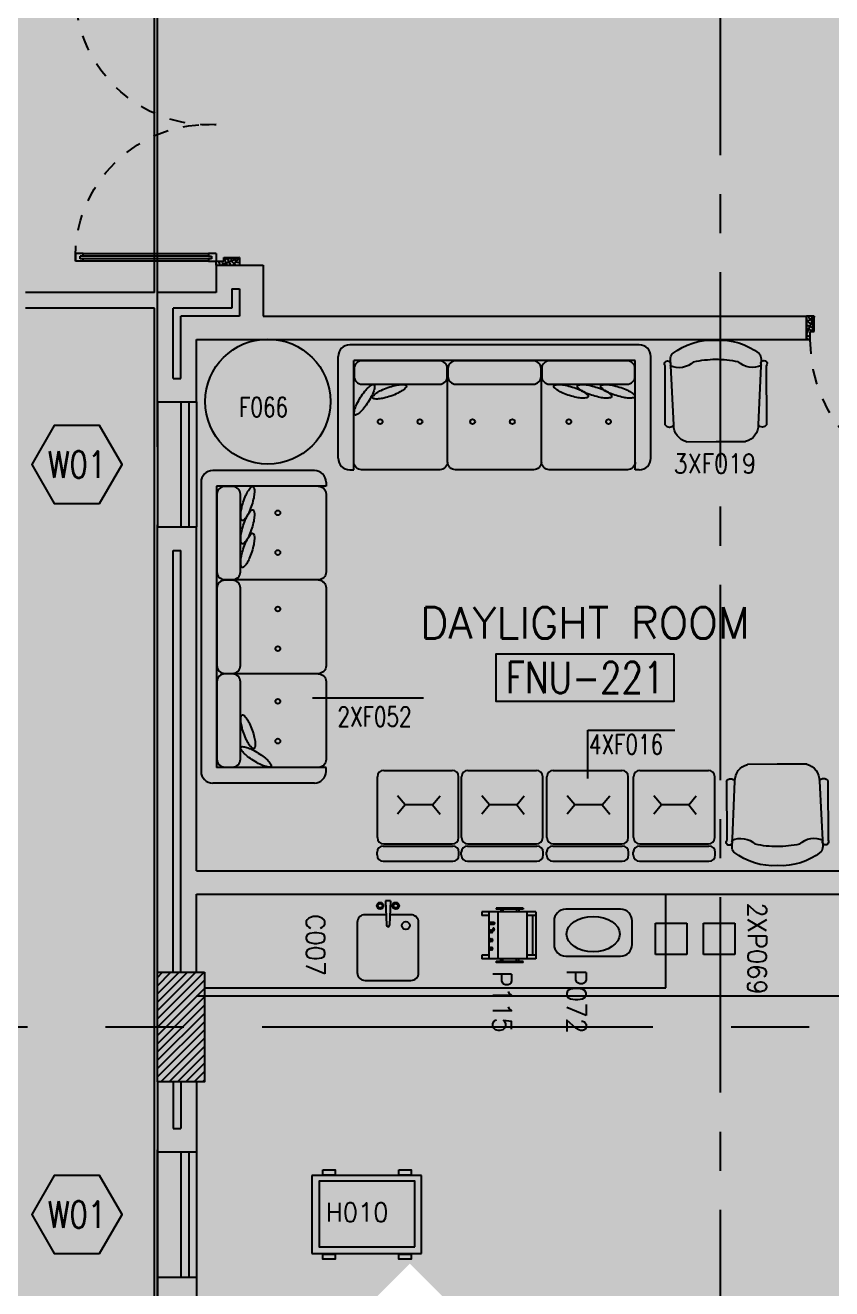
# Model space of a CAD drawing. Extents: x 88852.7 to 88945.7, y 39921.6 to 40001.1.
# Drawn here: x 88859.92 to 88865.08, y 39971.22 to 39979.31 of the extents above; entities that cross this region are included whole.
import ezdxf
from ezdxf.enums import TextEntityAlignment as Align

# ---------------------------------------------------------------- set-up
doc = ezdxf.new("R2010")
doc.units = 0
doc.header["$MEASUREMENT"] = 0
for name, pattern in [('CENTER', [2, 1.25, -0.25, 0.25, -0.25]), ('CENTERX2', [4, 2.5, -0.5, 0.5, -0.5]), ('HIDDEN', [0.375, 0.25, -0.125])]:
    doc.linetypes.add(name, pattern=pattern)
for name, color, linetype in [('A-TEXT', 7, 'CONTINUOUS'), ('AXES', 11, 'CENTERX2'), ('AXES1', 11, 'CENTER'), ('COL', 2, 'CONTINUOUS'), ('COUNTER', 3, 'CONTINUOUS'), ('DOOR', 7, 'CONTINUOUS'), ('EJ', 9, 'CONTINUOUS'), ('HAT', 8, 'CONTINUOUS'), ('INSUL', 4, 'CONTINUOUS'), ('MEDICAL', 4, 'CONTINUOUS'), ('NON-MEDICAL', 4, 'CONTINUOUS'), ('RM-BOX', 4, 'CONTINUOUS'), ('RM-NAME', 2, 'CONTINUOUS'), ('RM-NO', 2, 'CONTINUOUS'), ('ROOF', 7, 'CONTINUOUS'), ('WALL', 4, 'CONTINUOUS'), ('WIN', 3, 'CONTINUOUS'), ('WIN-BOX', 3, 'CONTINUOUS'), ('WIN-NO', 5, 'CONTINUOUS')]:
    doc.layers.add(name, color=color, linetype=linetype)
doc.styles.add('ROMANS', font='ROMANS.shx', dxfattribs={"width": 0.6})
doc.dimstyles.new('DIM-OUT', dxfattribs={"dimscale": 0, "dimtxt": 0.24, "dimasz": 0.08, "dimexe": 0.02, "dimexo": 0.02, "dimgap": 0.05, "dimtad": 1, "dimdec": 0, "dimlfac": 1000, "dimzin": 0, "dimdsep": 46, "dimtxsty": 'ROMANS', "dimblk1": 'ARCHTICK', "dimblk2": 'ARCHTICK', "dimsah": 1, "dimcen": 0.01, "dimdle": 0.08, "dimclrd": 4, "dimclre": 4, "dimclrt": 2, "dimadec": 0, "dimazin": 0, "dimtp": 2, "dimtm": 2, "dimtfac": 0.114286, "dimtdec": 0, "dimtix": 1, "dimtmove": 2, "dimatfit": 3, "dimldrblk": 'ARCHTICK', "dimfxl": 0, "dimtolj": 1, "dimtzin": 0, "dimarcsym": 0})

# ---------------------------------------------------------------- blocks, each defined once
blk = doc.blocks.new('WW1')
at = {"layer": 'WIN-BOX'}
blk.add_lwpolyline([(144.3, -250), (288.7, 0), (144.3, 250), (-144.3, 250), (-288.7, 0), (-144.3, -250)], close=True, dxfattribs=at)
at = {"layer": 'WIN-NO', "style": 'ROMANS', "width": 0.8}
blk.add_attdef('W00', text='', height=170, dxfattribs=at).set_placement((0, 0), align=Align.MIDDLE)
blk = doc.blocks.new('D1000')
at = {"layer": 'DOOR', "color": 7, "linetype": 'ByBlock'}
for p, q in [((0, 0), (-150, 0)), ((-150, 0), (-150, -25)), ((-150, 0), (0, 0)), ((0, -50), (-113.7, 0)), ((0, -50), (-40.1, 0)), ((0, -50), (0, 0)), ((-1050, -25.2), (-1100, -25.2)), ((-1100, -75.2), (-1100, -25.2)), ((-1100, -25.2), (-1100, -75.2)), ((-1050, -75.2), (-1100, -75.2)), ((-1050, -42.2), (-1070, -42.2)), ((-1070, -42.2), (-1070, -58.2)), ((-1050, -58.2), (-1070, -58.2)), ((-1050, -25.2), (-1050, -42.2)), ((-1050, -58.2), (-1050, -75.2)), ((-927.6, -18), (-1017.6, -18)), ((-1017.6, -25.2), (-1017.6, -18)), ((-1017.6, -75.2), (-1017.6, -82.4)), ((-1005, -9), (-940.2, -9)), ((-1005, -18), (-1005, -9)), ((-1005, -18), (-940.2, -18)), ((-940.2, -18), (-940.2, -9)), ((-927.6, -25.2), (-927.6, -18)), ((-927.6, -75.2), (-927.6, -82.4)), ((-200, -42), (-200, -25)), ((-200, -25), (-150, -25)), ((-180, -42), (-200, -42)), ((-200, -75), (-200, -58)), ((-200, -58), (-180, -58)), ((-150, -75), (-200, -75)), ((-180, -58), (-180, -42)), ((-150, -75), (-150, -25)), ((-150, -25), (-100, -25)), ((-100, -25), (-100, -50)), ((0, -50), (-100, -36.6)), ((-100, -50), (0, -50)), ((-927.6, -82.4), (-1017.6, -82.4)), ((-1005, -82.4), (-940.2, -82.4)), ((-1005, -82.4), (-1005, -91.4)), ((-1005, -91.4), (-940.2, -91.4)), ((-940.2, -82.4), (-940.2, -91.4)), ((0, -950), (-113.7, -1000)), ((-100, -975), (-100, -950)), ((0, -950), (-100, -963.4)), ((-100, -950), (0, -950)), ((0, -950), (-40.1, -1000)), ((0, -950), (0, -1000)), ((-150, -975), (-100, -975)), ((-150, -1000), (-150, -975)), ((-150, -1000), (0, -1000)), ((0, -1000), (-150, -1000))]:
    blk.add_line(p, q, dxfattribs=at)
at = {"layer": 'DOOR', "linetype": 'ByBlock'}
for p, q in [((-200, -25), (-1050, -25.2)), ((-200, -42), (-1050, -42.2)), ((-200, -58), (-1050, -58.2)), ((-1050, -75.2), (-200, -75))]:
    blk.add_line(p, q, dxfattribs=at)
at = {"layer": 'DOOR', "color": 7, "linetype": 'ByBlock'}
for centre in [(-972.6, 23.4), (-972.6, -123.7)]:
    blk.add_circle(centre, 32.4, dxfattribs=at)
for centre, radius, start, end in [((0, -50), 134.4, 158.15985, 169.28002), ((0, -50), 74.4, 137.77643, 180), ((0, -50), 54.4, 113.20738, 180), ((0, -50), 154.4, 161.10529, 166.28577), ((0, -50), 114.4, 154.08384, 167.37743), ((0, -50), 94.4, 148.01819, 180), ((0, -50), 34.4, 90, 180), ((0, -50), 14.4, 90, 180), ((0, -950), 94.4, 180, 211.98181), ((0, -950), 74.4, 180, 222.22357), ((0, -950), 54.4, 180, 246.79262), ((0, -950), 34.4, 180, 270), ((0, -950), 14.4, 180, 270), ((0, -950), 154.4, 193.71423, 198.89471), ((0, -950), 134.4, 190.71998, 201.84015)]:
    blk.add_arc(centre, radius, start, end, dxfattribs=at)
at = {"layer": 'DOOR', "linetype": 'HIDDEN', "ltscale": 0.5}
blk.add_arc((-149.4, -24.5), 950.5, 180.04344, 269.96673, dxfattribs=at)
blk = doc.blocks.new('A$C272A55A0')
at = {"layer": 'DOOR', "color": 0, "linetype": 'ByBlock'}
for p, q in [((0, 900.4), (0, 1050.4)), ((50, 1050.4), (0, 1050.4)), ((50, 950.4), (50, 1050.4)), ((1750, 950.4), (1750, 1050.4)), ((1750, 1050.4), (1800, 1050.4)), ((1800, 1050.4), (1800, 900.4)), ((0, 900.4), (25, 900.4)), ((25, 950.4), (50, 950.4)), ((25, 900.4), (25, 950.4)), ((75, 900.4), (25, 900.4)), ((25, 850.4), (25, 900.4)), ((75, 900.4), (75, 850.4)), ((1725, 900.4), (1775, 900.4)), ((1725, 900.4), (1725, 850.4)), ((1775, 950.4), (1750, 950.4)), ((1775, 900.4), (1775, 950.4)), ((1800, 900.4), (1775, 900.4)), ((1775, 850.4), (1775, 900.4)), ((42, 850.4), (25, 850.4)), ((58, 870.4), (42, 870.4)), ((42, 870.4), (42, 850.4)), ((58, 850.4), (58, 870.4)), ((75, 850.4), (58, 850.4)), ((1725, 850.4), (1742, 850.4)), ((1742, 870.4), (1758, 870.4)), ((1742, 850.4), (1742, 870.4)), ((1758, 870.4), (1758, 850.4)), ((1758, 850.4), (1775, 850.4)), ((1725, 172.7), (1717.8, 172.7)), ((1717.8, 172.7), (1717.8, 82.7)), ((1775, 172.7), (1782.2, 172.7)), ((1782.2, 172.7), (1782.2, 82.7)), ((1717.8, 160.1), (1708.8, 160.1)), ((1708.8, 95.3), (1708.8, 160.1)), ((1717.8, 95.3), (1708.8, 95.3)), ((1717.8, 95.3), (1717.8, 160.1)), ((1725, 82.7), (1717.8, 82.7)), ((1775, 82.7), (1782.2, 82.7)), ((1782.2, 160.1), (1791.2, 160.1)), ((1782.2, 95.3), (1782.2, 160.1)), ((1782.2, 95.3), (1791.2, 95.3)), ((1791.2, 95.3), (1791.2, 160.1)), ((25, 50.4), (42, 50.4)), ((25, 50.4), (25, 0.4)), ((25, 0.4), (75, 0.4)), ((75, 0.4), (25, 0.4)), ((42, 50.4), (42, 30.4)), ((42, 30.4), (58, 30.4)), ((58, 50.4), (75, 50.4)), ((58, 50.4), (58, 30.4)), ((75, 50.4), (75, 0.4)), ((1742, 50.4), (1725, 50.4)), ((1725, 50.4), (1725, 0.4)), ((1775, 0.4), (1725, 0.4)), ((1725, 0.4), (1775, 0.4)), ((1742, 50.4), (1742, 30.4)), ((1758, 30.4), (1742, 30.4)), ((1775, 50.4), (1758, 50.4)), ((1758, 50.4), (1758, 30.4)), ((1775, 50.4), (1775, 0.4))]:
    blk.add_line(p, q, dxfattribs=at)
at = {"layer": 'DOOR', "color": 9, "linetype": 'ByBlock'}
for p, q in [((50, 1050.4), (0, 1010.2)), ((50, 1050.4), (0, 936.6)), ((50, 1050.4), (36.6, 950.4)), ((1750, 1050.4), (1800, 1010.2)), ((1750, 1050.4), (1800, 936.6)), ((1750, 1050.4), (1763.4, 950.4))]:
    blk.add_line(p, q, dxfattribs=at)
at = {"layer": 'DOOR', "linetype": 'ByBlock'}
for p, q in [((25, 850.4), (25, 50.4)), ((42, 850.4), (42, 50.4)), ((58, 850.4), (58, 50.4)), ((75, 50.4), (75, 850.4)), ((1725, 50.4), (1725, 850.4)), ((1742, 850.4), (1742, 50.4)), ((1758, 850.4), (1758, 50.4)), ((1775, 850.4), (1775, 50.4))]:
    blk.add_line(p, q, dxfattribs=at)
at = {"layer": 'DOOR', "color": 0, "linetype": 'ByBlock'}
for centre in [(1676.5, 127.7), (1823.5, 127.7)]:
    blk.add_circle(centre, 32.4, dxfattribs=at)
at = {"layer": 'DOOR', "color": 9, "linetype": 'ByBlock'}
for centre, radius, start, end in [((50, 1050.4), 54.4, 203.20738, 270), ((50, 1050.4), 74.4, 227.77643, 270), ((50, 1050.4), 34.4, 180, 270), ((50, 1050.4), 14.4, 180, 270), ((1750, 1050.4), 14.4, 270, 0), ((1750, 1050.4), 34.4, 270, 0), ((1750, 1050.4), 54.4, 270, 336.79262), ((1750, 1050.4), 74.4, 270, 312.22357), ((50, 1050.4), 94.4, 238.01819, 270), ((50, 1050.4), 114.4, 244.08384, 257.37743), ((50, 1050.4), 134.4, 248.15985, 259.28002), ((50, 1050.4), 154.4, 251.10529, 256.28577), ((1750, 1050.4), 94.4, 270, 301.98181), ((1750, 1050.4), 114.4, 282.62257, 295.91616), ((1750, 1050.4), 134.4, 280.71998, 291.84015), ((1750, 1050.4), 154.4, 283.71423, 288.89471)]:
    blk.add_arc(centre, radius, start, end, dxfattribs=at)
at = {"layer": 'DOOR', "linetype": 'HIDDEN', "ltscale": 0.5}
for centre, start, end in [((50, 851.4), 268.31738, 3.29648), ((1750, 851.4), 176.70352, 271.68262)]:
    blk.add_arc(centre, 851.4, start, end, dxfattribs=at)
at = {"layer": 'WALL', "linetype": 'ByBlock'}
blk.add_line((1800, 900.4), (1800, 1050.4), dxfattribs=at)
blk = doc.blocks.new('C11')
at = {"layer": 'HAT'}
h = blk.add_hatch(dxfattribs=at)
h.set_pattern_fill('ANSI31', color=256, scale=300, style=0)
h.set_pattern_definition([(45, (-248556.182, -75061.005), (-26.5165043, 26.5165043), [])])
h.paths.add_polyline_path([(300, 700), (0, 700), (0, 350), (300, 350)])
h.paths.add_polyline_path([(300, 350), (0, 350), (0, 0), (300, 0)])
at = {"layer": 'COL'}
blk.add_lwpolyline([(300, 700), (300, 0), (0, 0), (0, 700)], close=True, dxfattribs=at)
blk = doc.blocks.new('RM1')
at = {"layer": 'RM-BOX'}
blk.add_lwpolyline([(569.9, -200), (-569.9, -200), (-569.9, -500), (569.9, -500)], close=True, dxfattribs=at)
at = {"layer": 'RM-NAME', "style": 'ROMANS'}
for tag, p in [('ROOMNAME1', (0, 323.8)), ('ROOMNAME2', (0, 0))]:
    blk.add_attdef(tag, text='', height=200, dxfattribs=at).set_placement(p, align=Align.MIDDLE)
at = {"layer": 'RM-NO', "style": 'ROMANS', "width": 0.8}
blk.add_attdef('ROOMNO', text='', height=200, dxfattribs=at).set_placement((0, -350), align=Align.MIDDLE)

msp = doc.modelspace()

# ---------------------------------------------------------------- linework, layer by layer
at = {"layer": 'AXES'}
for p, q in [((88860.7503, 39921.6153), (88860.7503, 40000.0779)), ((88860.7703, 39921.6132), (88860.7703, 40000.0759)), ((88853.4386, 39972.8996), (88876.9703, 39972.8996))]:
    msp.add_line(p, q, dxfattribs=at)
at = {"layer": 'AXES1'}
msp.add_line((88864.3703, 39928.4796), (88864.3703, 39987.2996), dxfattribs=at)
msp.add_line((88864.3703, 39928.4796), (88864.3703, 39987.2996), dxfattribs=at)
at = {"layer": 'COUNTER', "linetype": 'ByBlock'}
for p, q in [((88864.0203, 39973.1496), (88864.0203, 39973.7496)), ((88861.0703, 39973.1496), (88864.0203, 39973.1496))]:
    msp.add_line(p, q, dxfattribs=at)
at = {"layer": 'EJ'}
for p, q in [((88860.7503, 39977.5996), (88860.7503, 39979.7496)), ((88860.7703, 39977.5996), (88860.7703, 39979.7496))]:
    msp.add_line(p, q, dxfattribs=at)
at = {"layer": 'INSUL'}
for p, q in [((88861.2453, 39977.6246), (88861.2453, 39977.4996)), ((88861.2453, 39977.6246), (88861.2953, 39977.6246)), ((88861.2953, 39977.6246), (88861.2953, 39977.4496)), ((88861.2453, 39977.4996), (88860.8703, 39977.4996)), ((88860.8703, 39977.0496), (88860.8703, 39977.4996)), ((88861.2953, 39977.4496), (88860.9203, 39977.4496)), ((88860.9203, 39977.0496), (88860.9203, 39977.4496)), ((88860.8703, 39977.0496), (88860.9203, 39977.0496)), ((88860.8703, 39975.9496), (88860.9203, 39975.9496)), ((88860.8703, 39973.2496), (88860.8703, 39975.9496)), ((88860.9203, 39973.2496), (88860.9203, 39975.9496)), ((88860.8703, 39972.5496), (88860.8703, 39972.2496)), ((88860.9203, 39972.5496), (88860.9203, 39972.2496)), ((88860.8703, 39972.2496), (88860.9203, 39972.2496))]:
    msp.add_line(p, q, dxfattribs=at)
at = {"layer": 'MEDICAL'}
for p, q in [((88863.1908, 39973.637), (88862.8436, 39973.637)), ((88862.8436, 39973.637), (88862.8436, 39973.6138)), ((88862.8899, 39973.637), (88862.8899, 39973.3361)), ((88863.1098, 39973.6601), (88862.9362, 39973.6601)), ((88862.9362, 39973.6601), (88862.9362, 39973.6543)), ((88863.1098, 39973.6543), (88862.9362, 39973.6543)), ((88862.9478, 39973.637), (88862.9478, 39973.3361)), ((88862.9651, 39973.6543), (88862.9651, 39973.637)), ((88862.9796, 39973.6543), (88862.9796, 39973.637)), ((88863.0664, 39973.6543), (88863.0664, 39973.637)), ((88863.0809, 39973.6543), (88863.0809, 39973.637)), ((88863.1098, 39973.6601), (88863.1098, 39973.6543)), ((88863.1329, 39973.637), (88863.1329, 39973.3361)), ((88863.1908, 39973.637), (88863.1908, 39973.3361)), ((88863.7312, 39973.6531), (88863.3812, 39973.6531)), ((88862.8899, 39973.6138), (88862.8436, 39973.6138)), ((88863.1908, 39973.6138), (88863.1329, 39973.6138)), ((88863.1676, 39973.6138), (88863.1676, 39973.3593)), ((88863.3062, 39973.5781), (88863.3062, 39973.4281)), ((88863.8062, 39973.4281), (88863.8062, 39973.5781)), ((88863.9562, 39973.3631), (88863.9562, 39973.5631)), ((88863.9562, 39973.5631), (88864.1562, 39973.5631)), ((88864.1562, 39973.5631), (88864.1562, 39973.3631)), ((88864.2624, 39973.3631), (88864.2624, 39973.5631)), ((88864.2624, 39973.5631), (88864.4624, 39973.5631)), ((88864.4624, 39973.5631), (88864.4624, 39973.3631)), ((88862.8436, 39973.3593), (88862.8436, 39973.3361)), ((88862.8899, 39973.3593), (88862.8436, 39973.3593)), ((88863.1908, 39973.3361), (88862.8436, 39973.3361)), ((88863.1098, 39973.3188), (88862.9362, 39973.3188)), ((88862.9362, 39973.313), (88862.9362, 39973.3188)), ((88863.1098, 39973.313), (88862.9362, 39973.313)), ((88862.9651, 39973.3188), (88862.9651, 39973.3361)), ((88862.9796, 39973.3188), (88862.9796, 39973.3361)), ((88863.0664, 39973.3188), (88863.0664, 39973.3361)), ((88863.0809, 39973.3188), (88863.0809, 39973.3361)), ((88863.1098, 39973.313), (88863.1098, 39973.3188)), ((88863.1908, 39973.3593), (88863.1329, 39973.3593)), ((88863.3812, 39973.3531), (88863.7312, 39973.3531)), ((88864.1562, 39973.3631), (88863.9562, 39973.3631)), ((88864.4624, 39973.3631), (88864.2624, 39973.3631)), ((88862.4578, 39971.9497), (88861.7578, 39971.9497)), ((88861.7578, 39971.9497), (88861.7578, 39971.4497)), ((88862.4578, 39971.4497), (88862.4578, 39971.9497)), ((88861.7578, 39971.4497), (88862.4578, 39971.4497))]:
    msp.add_line(p, q, dxfattribs=at)
for points in [[(88862.8982, 39973.5558, -0.14448), (88862.8964, 39973.5563, -0.107176), (88862.8946, 39973.5581, -0.077753), (88862.8936, 39973.5605, -0.064938), (88862.8932, 39973.5636, -0.064938), (88862.8936, 39973.5667, -0.077753), (88862.8946, 39973.5691, -0.107176), (88862.8964, 39973.5709, -0.14448), (88862.8982, 39973.5714, -0.14448), (88862.9, 39973.5709, -0.107176), (88862.9017, 39973.5691, -0.077753), (88862.9028, 39973.5667, -0.064938), (88862.9032, 39973.5636, -0.064938), (88862.9028, 39973.5605, -0.077753), (88862.9017, 39973.5581, -0.107176), (88862.9, 39973.5563, -0.14448)], [(88862.909, 39973.5558, -0.14448), (88862.9072, 39973.5563, -0.107176), (88862.9054, 39973.5581, -0.077753), (88862.9044, 39973.5605, -0.064938), (88862.904, 39973.5636, -0.064938), (88862.9044, 39973.5667, -0.077753), (88862.9054, 39973.5691, -0.107176), (88862.9072, 39973.5709, -0.14448), (88862.909, 39973.5714, -0.14448), (88862.9108, 39973.5709, -0.107176), (88862.9125, 39973.5691, -0.077753), (88862.9136, 39973.5667, -0.064938), (88862.914, 39973.5636, -0.064938), (88862.9136, 39973.5605, -0.077753), (88862.9125, 39973.5581, -0.107176), (88862.9108, 39973.5563, -0.14448)], [(88862.9198, 39973.5558, -0.14448), (88862.918, 39973.5563, -0.107176), (88862.9162, 39973.5581, -0.077753), (88862.9152, 39973.5605, -0.064938), (88862.9148, 39973.5636, -0.064938), (88862.9152, 39973.5667, -0.077753), (88862.9162, 39973.5691, -0.107176), (88862.918, 39973.5709, -0.14448), (88862.9198, 39973.5714, -0.14448), (88862.9216, 39973.5709, -0.107176), (88862.9233, 39973.5691, -0.077753), (88862.9244, 39973.5667, -0.064938), (88862.9248, 39973.5636, -0.064938), (88862.9244, 39973.5605, -0.077753), (88862.9233, 39973.5581, -0.107176), (88862.9216, 39973.5563, -0.14448)], [(88862.8982, 39973.5191, 0.14448), (88862.8964, 39973.5186, 0.107176), (88862.8946, 39973.5168, 0.077753), (88862.8936, 39973.5144, 0.064938), (88862.8932, 39973.5113, 0.064938), (88862.8936, 39973.5082, 0.077753), (88862.8946, 39973.5058, 0.107176), (88862.8964, 39973.504, 0.14448), (88862.8982, 39973.5035, 0.14448), (88862.9, 39973.504, 0.107176), (88862.9017, 39973.5058, 0.077753), (88862.9028, 39973.5082, 0.064938), (88862.9032, 39973.5113, 0.064938), (88862.9028, 39973.5144, 0.077753), (88862.9017, 39973.5168, 0.107176), (88862.9, 39973.5186, 0.14448)], [(88862.909, 39973.5191, 0.14448), (88862.9072, 39973.5186, 0.107176), (88862.9054, 39973.5168, 0.077753), (88862.9044, 39973.5144, 0.064938), (88862.904, 39973.5113, 0.064938), (88862.9044, 39973.5082, 0.077753), (88862.9054, 39973.5058, 0.107176), (88862.9072, 39973.504, 0.14448), (88862.909, 39973.5035, 0.14448), (88862.9108, 39973.504, 0.107176), (88862.9125, 39973.5058, 0.077753), (88862.9136, 39973.5082, 0.064938), (88862.914, 39973.5113, 0.064938), (88862.9136, 39973.5144, 0.077753), (88862.9125, 39973.5168, 0.107176), (88862.9108, 39973.5186, 0.14448)], [(88862.9198, 39973.5319, 0.14448), (88862.918, 39973.5314, 0.107176), (88862.9162, 39973.5296, 0.077753), (88862.9152, 39973.5272, 0.064938), (88862.9148, 39973.5241, 0.064938), (88862.9152, 39973.521, 0.077753), (88862.9162, 39973.5185, 0.107176), (88862.918, 39973.5168, 0.14448), (88862.9198, 39973.5163, 0.14448), (88862.9216, 39973.5168, 0.107176), (88862.9233, 39973.5185, 0.077753), (88862.9244, 39973.521, 0.064938), (88862.9248, 39973.5241, 0.064938), (88862.9244, 39973.5272, 0.077753), (88862.9233, 39973.5296, 0.107176), (88862.9216, 39973.5314, 0.14448)], [(88862.8982, 39973.4632, 0.14448), (88862.8964, 39973.4626, 0.107176), (88862.8946, 39973.4609, 0.077753), (88862.8936, 39973.4585, 0.064938), (88862.8932, 39973.4554, 0.064938), (88862.8936, 39973.4522, 0.077753), (88862.8946, 39973.4498, 0.107176), (88862.8964, 39973.4481, 0.14448), (88862.8982, 39973.4475, 0.14448), (88862.9, 39973.4481, 0.107176), (88862.9017, 39973.4498, 0.077753), (88862.9028, 39973.4522, 0.064938), (88862.9032, 39973.4554, 0.064938), (88862.9028, 39973.4585, 0.077753), (88862.9017, 39973.4609, 0.107176), (88862.9, 39973.4626, 0.14448)], [(88862.8982, 39973.4082, 0.14448), (88862.8964, 39973.4077, 0.107176), (88862.8946, 39973.4059, 0.077753), (88862.8936, 39973.4035, 0.064938), (88862.8932, 39973.4004, 0.064938), (88862.8936, 39973.3973, 0.077753), (88862.8946, 39973.3949, 0.107176), (88862.8964, 39973.3931, 0.14448), (88862.8982, 39973.3926, 0.14448), (88862.9, 39973.3931, 0.107176), (88862.9017, 39973.3949, 0.077753), (88862.9028, 39973.3973, 0.064938), (88862.9032, 39973.4004, 0.064938), (88862.9028, 39973.4035, 0.077753), (88862.9017, 39973.4059, 0.107176), (88862.9, 39973.4077, 0.14448)], [(88862.909, 39973.4632, 0.14448), (88862.9072, 39973.4626, 0.107176), (88862.9054, 39973.4609, 0.077753), (88862.9044, 39973.4585, 0.064938), (88862.904, 39973.4554, 0.064938), (88862.9044, 39973.4522, 0.077753), (88862.9054, 39973.4498, 0.107176), (88862.9072, 39973.4481, 0.14448), (88862.909, 39973.4475, 0.14448), (88862.9108, 39973.4481, 0.107176), (88862.9125, 39973.4498, 0.077753), (88862.9136, 39973.4522, 0.064938), (88862.914, 39973.4554, 0.064938), (88862.9136, 39973.4585, 0.077753), (88862.9125, 39973.4609, 0.107176), (88862.9108, 39973.4626, 0.14448)], [(88862.909, 39973.4082, 0.14448), (88862.9072, 39973.4077, 0.107176), (88862.9054, 39973.4059, 0.077753), (88862.9044, 39973.4035, 0.064938), (88862.904, 39973.4004, 0.064938), (88862.9044, 39973.3973, 0.077753), (88862.9054, 39973.3949, 0.107176), (88862.9072, 39973.3931, 0.14448), (88862.909, 39973.3926, 0.14448), (88862.9108, 39973.3931, 0.107176), (88862.9125, 39973.3949, 0.077753), (88862.9136, 39973.3973, 0.064938), (88862.914, 39973.4004, 0.064938), (88862.9136, 39973.4035, 0.077753), (88862.9125, 39973.4059, 0.107176), (88862.9108, 39973.4077, 0.14448)]]:
    msp.add_lwpolyline(points, format="xyb", close=True, dxfattribs=at)
for points in [[(88861.8267, 39971.9851), (88861.9071, 39971.9851), (88861.9071, 39971.9518), (88861.8267, 39971.9518)], [(88862.3127, 39971.9851), (88862.3931, 39971.9851), (88862.3931, 39971.9518), (88862.3127, 39971.9518)], [(88862.4158, 39971.4917), (88862.4158, 39971.9137), (88861.8038, 39971.9137), (88861.8038, 39971.4917)], [(88861.8267, 39971.4468), (88861.9071, 39971.4468), (88861.9071, 39971.4135), (88861.8267, 39971.4135)], [(88862.3127, 39971.4468), (88862.3931, 39971.4468), (88862.3931, 39971.4135), (88862.3127, 39971.4135)]]:
    msp.add_lwpolyline(points, close=True, dxfattribs=at)
for centre, start, end in [((88863.3812, 39973.5781), 90, 180), ((88863.7312, 39973.5781), 0, 90), ((88863.3812, 39973.4281), 180, 270), ((88863.7312, 39973.4281), 270, 0)]:
    msp.add_arc(centre, 0.075, start, end, dxfattribs=at)
msp.add_ellipse((88863.5565, 39973.4943), major_axis=(-0.1702, 0), ratio=0.666666, dxfattribs=at)
at = {"layer": 'NON-MEDICAL'}
for p, q in [((88861.9256, 39976.5402), (88861.9256, 39977.1902)), ((88863.8506, 39977.2652), (88862.0006, 39977.2652)), ((88863.9256, 39976.5402), (88863.9256, 39977.1902)), ((88862.0256, 39976.4652), (88862.0256, 39977.1652)), ((88863.8256, 39977.1652), (88862.0256, 39977.1652)), ((88863.2256, 39976.5152), (88863.2256, 39977.111)), ((88863.8256, 39976.4652), (88863.8256, 39977.1652)), ((88862.6256, 39976.5152), (88862.6256, 39977.1053)), ((88861.7735, 39976.4607), (88861.1235, 39976.4607)), ((88862.0006, 39976.4652), (88862.0256, 39976.4652)), ((88863.8506, 39976.4652), (88863.8256, 39976.4652)), ((88861.0485, 39976.3857), (88861.0485, 39974.5357)), ((88861.8485, 39976.3857), (88861.8485, 39976.3607)), ((88861.8485, 39976.3607), (88861.1485, 39976.3607)), ((88861.1485, 39976.3607), (88861.1485, 39974.5607)), ((88861.7985, 39975.7607), (88861.2027, 39975.7607)), ((88861.7985, 39975.1607), (88861.2084, 39975.1607)), ((88861.8485, 39974.5607), (88861.1485, 39974.5607)), ((88861.8485, 39974.5357), (88861.8485, 39974.5607)), ((88862.2167, 39974.5414), (88862.6558, 39974.5414)), ((88862.7551, 39974.5414), (88863.1942, 39974.5414)), ((88863.3012, 39974.5414), (88863.7404, 39974.5414)), ((88863.8552, 39974.5414), (88864.2943, 39974.5414)), ((88861.7735, 39974.4607), (88861.1235, 39974.4607)), ((88862.1767, 39974.1114), (88862.1767, 39974.5014)), ((88862.6958, 39974.1114), (88862.6958, 39974.5014)), ((88862.6958, 39974.1114), (88862.6958, 39974.5014)), ((88862.7151, 39974.1114), (88862.7151, 39974.5014)), ((88863.2342, 39974.1114), (88863.2342, 39974.5014)), ((88863.2342, 39974.1114), (88863.2342, 39974.5014)), ((88863.2612, 39974.1114), (88863.2612, 39974.5014)), ((88863.7804, 39974.1114), (88863.7804, 39974.5014)), ((88863.7804, 39974.1114), (88863.7804, 39974.5014)), ((88863.8152, 39974.1114), (88863.8152, 39974.5014)), ((88864.3343, 39974.1114), (88864.3343, 39974.5014)), ((88864.3343, 39974.1114), (88864.3343, 39974.5014)), ((88862.3542, 39974.3203), (88862.3055, 39974.3787)), ((88862.5293, 39974.3203), (88862.5779, 39974.3787)), ((88862.8926, 39974.3203), (88862.8439, 39974.3787)), ((88863.0677, 39974.3203), (88863.1163, 39974.3787)), ((88863.4387, 39974.3203), (88863.3901, 39974.3787)), ((88863.6139, 39974.3203), (88863.6625, 39974.3787)), ((88863.9927, 39974.3203), (88863.944, 39974.3787)), ((88864.1678, 39974.3203), (88864.2164, 39974.3787)), ((88862.3542, 39974.3203), (88862.3055, 39974.2619)), ((88862.5293, 39974.3203), (88862.3542, 39974.3203)), ((88862.5293, 39974.3203), (88862.5779, 39974.2619)), ((88862.8926, 39974.3203), (88862.8439, 39974.2619)), ((88863.0677, 39974.3203), (88862.8926, 39974.3203)), ((88863.0677, 39974.3203), (88863.1163, 39974.2619)), ((88863.4387, 39974.3203), (88863.3901, 39974.2619)), ((88863.6139, 39974.3203), (88863.4387, 39974.3203)), ((88863.6139, 39974.3203), (88863.6625, 39974.2619)), ((88863.9927, 39974.3203), (88863.944, 39974.2619)), ((88864.1678, 39974.3203), (88863.9927, 39974.3203)), ((88864.1678, 39974.3203), (88864.2164, 39974.2619)), ((88862.2141, 39974.0577), (88862.6584, 39974.0577)), ((88862.2167, 39974.0714), (88862.6558, 39974.0714)), ((88862.7525, 39974.0577), (88863.1968, 39974.0577)), ((88862.7551, 39974.0714), (88863.1942, 39974.0714)), ((88863.2986, 39974.0577), (88863.743, 39974.0577)), ((88863.3012, 39974.0714), (88863.7404, 39974.0714)), ((88863.8526, 39974.0577), (88864.2969, 39974.0577)), ((88863.8552, 39974.0714), (88864.2943, 39974.0714)), ((88862.1741, 39974.0004), (88862.1741, 39974.0177)), ((88862.2141, 39973.9604), (88862.6584, 39973.9604)), ((88862.6984, 39974.0004), (88862.6984, 39974.0177)), ((88862.6984, 39974.0004), (88862.6984, 39974.0177)), ((88862.7125, 39974.0004), (88862.7125, 39974.0177)), ((88862.7525, 39973.9604), (88863.1968, 39973.9604)), ((88863.2368, 39974.0004), (88863.2368, 39974.0177)), ((88863.2368, 39974.0004), (88863.2368, 39974.0177)), ((88863.2586, 39974.0004), (88863.2586, 39974.0177)), ((88863.2986, 39973.9604), (88863.743, 39973.9604)), ((88863.783, 39974.0004), (88863.783, 39974.0177)), ((88863.783, 39974.0004), (88863.783, 39974.0177)), ((88863.8126, 39974.0004), (88863.8126, 39974.0177)), ((88863.8526, 39973.9604), (88864.2969, 39973.9604)), ((88864.3369, 39974.0004), (88864.3369, 39974.0177)), ((88864.3369, 39974.0004), (88864.3369, 39974.0177)), ((88862.26, 39973.7065), (88862.2279, 39973.7065)), ((88862.2279, 39973.7065), (88862.234, 39973.5513)), ((88862.26, 39973.7065), (88862.2539, 39973.5513)), ((88862.0476, 39973.5684), (88862.0476, 39973.2474)), ((88862.234, 39973.6183), (88862.0975, 39973.6183)), ((88862.3904, 39973.6183), (88862.2539, 39973.6183)), ((88862.4403, 39973.2474), (88862.4403, 39973.5684)), ((88862.0975, 39973.1975), (88862.3904, 39973.1975)), ((88861.0203, 39973.0996), (88865.355, 39973.0996))]:
    msp.add_line(p, q, dxfattribs=at)
at = {"layer": 'NON-MEDICAL', "extrusion": (0, 0, -1)}
for p, q in [((88864.0179, 39976.7529), (88864.0166, 39977.1313)), ((88864.0719, 39976.7531), (88864.0509, 39977.1728)), ((88864.6305, 39977.1748), (88864.6124, 39976.755)), ((88864.6664, 39976.7551), (88864.6651, 39977.1335)), ((88864.1533, 39976.6453), (88864.3425, 39976.6459)), ((88864.3425, 39976.6459), (88864.5317, 39976.6466)), ((88864.7331, 39974.5808), (88864.544, 39974.5802)), ((88864.9223, 39974.5815), (88864.7331, 39974.5808)), ((88864.4092, 39974.4716), (88864.4105, 39974.0933)), ((88864.4452, 39974.052), (88864.4633, 39974.4718)), ((88865.0037, 39974.4737), (88865.0247, 39974.054)), ((88865.0578, 39974.4739), (88865.0591, 39974.0955))]:
    msp.add_line(p, q, dxfattribs=at)
at = {"layer": 'NON-MEDICAL'}
for points in [[(88862.0775, 39977.1634, 0.414214), (88862.0275, 39977.1134), (88862.0275, 39977.0634, 0.414214), (88862.0775, 39977.0134), (88862.5738, 39977.0134, 0.414214), (88862.6238, 39977.0634), (88862.6238, 39977.1134, 0.414214), (88862.5738, 39977.1634)], [(88862.6775, 39977.1634, 0.414214), (88862.6275, 39977.1134), (88862.6275, 39977.0634, 0.414214), (88862.6775, 39977.0134), (88863.1738, 39977.0134, 0.414214), (88863.2238, 39977.0634), (88863.2238, 39977.1134, 0.414214), (88863.1738, 39977.1634)], [(88863.2775, 39977.1634, 0.414214), (88863.2275, 39977.1134), (88863.2275, 39977.0634, 0.414214), (88863.2775, 39977.0134), (88863.7738, 39977.0134, 0.414214), (88863.8238, 39977.0634), (88863.8238, 39977.1134, 0.414214), (88863.7738, 39977.1634)], [(88862.1544, 39977.0106, -0.262088), (88862.1589, 39977.0022, -0.074942), (88862.1537, 39976.9715, -0.035649), (88862.1406, 39976.9398, -0.025946), (88862.1176, 39976.8988, -0.025946), (88862.0904, 39976.8604, -0.035649), (88862.0673, 39976.835, -0.074942), (88862.0417, 39976.8171, -0.262088), (88862.0323, 39976.8176, -0.262088), (88862.0278, 39976.826, -0.074942), (88862.033, 39976.8567, -0.035649), (88862.046, 39976.8885, -0.025946), (88862.0691, 39976.9295, -0.025946), (88862.0963, 39976.9679, -0.035649), (88862.1193, 39976.9932, -0.074942), (88862.1449, 39977.0111, -0.262088)], [(88862.3616, 39977.0028, -0.262088), (88862.36, 39976.9934, -0.074942), (88862.3368, 39976.9725, -0.035649), (88862.307, 39976.9556, -0.025946), (88862.2635, 39976.9377, -0.025946), (88862.2184, 39976.9243, -0.035649), (88862.1846, 39976.9187, -0.074942), (88862.1534, 39976.9204, -0.262088), (88862.1463, 39976.9267, -0.262088), (88862.1479, 39976.936, -0.074942), (88862.1711, 39976.957, -0.035649), (88862.2009, 39976.9738, -0.025946), (88862.2444, 39976.9918, -0.025946), (88862.2895, 39977.0051, -0.035649), (88862.3233, 39977.0108, -0.074942), (88862.3545, 39977.009, -0.262088)], [(88863.5236, 39976.933, -0.262088), (88863.5166, 39976.9265, -0.074942), (88863.4855, 39976.9238, -0.035649), (88863.4516, 39976.9283, -0.025946), (88863.406, 39976.9402, -0.025946), (88863.362, 39976.9568, -0.035649), (88863.3317, 39976.9727, -0.074942), (88863.3079, 39976.9929, -0.262088), (88863.3059, 39977.0022, -0.262088), (88863.3129, 39977.0087, -0.074942), (88863.344, 39977.0114, -0.035649), (88863.3779, 39977.0069, -0.025946), (88863.4235, 39976.995, -0.025946), (88863.4675, 39976.9784, -0.035649), (88863.4978, 39976.9625, -0.074942), (88863.5216, 39976.9423, -0.262088)], [(88863.6741, 39976.933, -0.262088), (88863.6672, 39976.9265, -0.074942), (88863.6361, 39976.9238, -0.035649), (88863.6021, 39976.9283, -0.025946), (88863.5566, 39976.9402, -0.025946), (88863.5126, 39976.9568, -0.035649), (88863.4822, 39976.9727, -0.074942), (88863.4584, 39976.9929, -0.262088), (88863.4565, 39977.0022, -0.262088), (88863.4634, 39977.0087, -0.074942), (88863.4945, 39977.0114, -0.035649), (88863.5285, 39977.0069, -0.025946), (88863.574, 39976.995, -0.025946), (88863.618, 39976.9784, -0.035649), (88863.6484, 39976.9625, -0.074942), (88863.6722, 39976.9423, -0.262088)], [(88863.8237, 39976.933, -0.262088), (88863.8167, 39976.9265, -0.074942), (88863.7856, 39976.9238, -0.035649), (88863.7517, 39976.9283, -0.025946), (88863.7062, 39976.9402, -0.025946), (88863.6621, 39976.9568, -0.035649), (88863.6318, 39976.9727, -0.074942), (88863.608, 39976.9929, -0.262088), (88863.6061, 39977.0022, -0.262088), (88863.613, 39977.0087, -0.074942), (88863.6441, 39977.0114, -0.035649), (88863.678, 39977.0069, -0.025946), (88863.7236, 39976.995, -0.025946), (88863.7676, 39976.9784, -0.035649), (88863.798, 39976.9625, -0.074942), (88863.8217, 39976.9423, -0.262088)], [(88861.1503, 39975.8126, 0.414214), (88861.2003, 39975.7626), (88861.2503, 39975.7626, 0.414214), (88861.3003, 39975.8126), (88861.3003, 39976.3088, 0.414214), (88861.2503, 39976.3588), (88861.2003, 39976.3588, 0.414214), (88861.1503, 39976.3088)], [(88861.3807, 39976.3587, -0.262088), (88861.3872, 39976.3518, -0.074942), (88861.3899, 39976.3207, -0.035649), (88861.3854, 39976.2868, -0.025946), (88861.3735, 39976.2412, -0.025946), (88861.3569, 39976.1972, -0.035649), (88861.341, 39976.1668, -0.074942), (88861.3208, 39976.1431, -0.262088), (88861.3115, 39976.1411, -0.262088), (88861.305, 39976.1481, -0.074942), (88861.3023, 39976.1792, -0.035649), (88861.3068, 39976.2131, -0.025946), (88861.3188, 39976.2586, -0.025946), (88861.3353, 39976.3027, -0.035649), (88861.3512, 39976.333, -0.074942), (88861.3714, 39976.3568, -0.262088)], [(88861.3807, 39976.2092, -0.262088), (88861.3872, 39976.2022, -0.074942), (88861.3899, 39976.1712, -0.035649), (88861.3854, 39976.1372, -0.025946), (88861.3735, 39976.0917, -0.025946), (88861.3569, 39976.0476, -0.035649), (88861.341, 39976.0173, -0.074942), (88861.3208, 39975.9935, -0.262088), (88861.3115, 39975.9916, -0.262088), (88861.305, 39975.9985, -0.074942), (88861.3023, 39976.0296, -0.035649), (88861.3068, 39976.0636, -0.025946), (88861.3188, 39976.1091, -0.025946), (88861.3353, 39976.1531, -0.035649), (88861.3512, 39976.1835, -0.074942), (88861.3714, 39976.2073, -0.262088)], [(88861.3807, 39976.0586, -0.262088), (88861.3872, 39976.0517, -0.074942), (88861.3899, 39976.0206, -0.035649), (88861.3854, 39975.9866, -0.025946), (88861.3735, 39975.9411, -0.025946), (88861.3569, 39975.8971, -0.035649), (88861.341, 39975.8667, -0.074942), (88861.3208, 39975.8429, -0.262088), (88861.3115, 39975.841, -0.262088), (88861.305, 39975.848, -0.074942), (88861.3023, 39975.879, -0.035649), (88861.3068, 39975.913, -0.025946), (88861.3188, 39975.9585, -0.025946), (88861.3353, 39976.0026, -0.035649), (88861.3512, 39976.0329, -0.074942), (88861.3714, 39976.0567, -0.262088)], [(88861.1503, 39975.2126, 0.414214), (88861.2003, 39975.1626), (88861.2503, 39975.1626, 0.414214), (88861.3003, 39975.2126), (88861.3003, 39975.7088, 0.414214), (88861.2503, 39975.7588), (88861.2003, 39975.7588, 0.414214), (88861.1503, 39975.7088)], [(88861.1503, 39974.6126, 0.414214), (88861.2003, 39974.5626), (88861.2503, 39974.5626, 0.414214), (88861.3003, 39974.6126), (88861.3003, 39975.1088, 0.414214), (88861.2503, 39975.1588), (88861.2003, 39975.1588, 0.414214), (88861.1503, 39975.1088)], [(88861.3109, 39974.8967, -0.262088), (88861.3203, 39974.8951, -0.074942), (88861.3412, 39974.8719, -0.035649), (88861.3581, 39974.8421, -0.025946), (88861.376, 39974.7986, -0.025946), (88861.3894, 39974.7535, -0.035649), (88861.395, 39974.7197, -0.074942), (88861.3933, 39974.6885, -0.262088), (88861.387, 39974.6814, -0.262088), (88861.3777, 39974.683, -0.074942), (88861.3567, 39974.7061, -0.035649), (88861.3399, 39974.736, -0.025946), (88861.3219, 39974.7795, -0.025946), (88861.3086, 39974.8246, -0.035649), (88861.3029, 39974.8584, -0.074942), (88861.3047, 39974.8895, -0.262088)], [(88861.3031, 39974.6895, -0.262088), (88861.3115, 39974.694, -0.074942), (88861.3422, 39974.6887, -0.035649), (88861.3739, 39974.6757, -0.025946), (88861.4149, 39974.6527, -0.025946), (88861.4533, 39974.6255, -0.035649), (88861.4787, 39974.6024, -0.074942), (88861.4966, 39974.5768, -0.262088), (88861.4961, 39974.5673, -0.262088), (88861.4877, 39974.5629, -0.074942), (88861.457, 39974.5681, -0.035649), (88861.4253, 39974.5811, -0.025946), (88861.3842, 39974.6041, -0.025946), (88861.3458, 39974.6313, -0.035649), (88861.3205, 39974.6544, -0.074942), (88861.3026, 39974.68, -0.262088)]]:
    msp.add_lwpolyline(points, format="xyb", close=True, dxfattribs=at)
for points in [[(88862.6256, 39976.5152, -0.394437), (88862.5756, 39976.4652), (88862.0756, 39976.4652, -0.394437), (88862.0256, 39976.5152)], [(88863.2256, 39976.5152, -0.394437), (88863.1756, 39976.4652), (88862.6756, 39976.4652, -0.394437), (88862.6256, 39976.5152)], [(88863.8256, 39976.5152, -0.394437), (88863.7756, 39976.4652), (88863.2756, 39976.4652, -0.394437), (88863.2256, 39976.5152)], [(88861.7985, 39976.3607, -0.394437), (88861.8485, 39976.3107), (88861.8485, 39975.8107, -0.394437), (88861.7985, 39975.7607)], [(88861.7985, 39975.7607, -0.394437), (88861.8485, 39975.7107), (88861.8485, 39975.2107, -0.394437), (88861.7985, 39975.1607)], [(88861.7985, 39975.1607, -0.394437), (88861.8485, 39975.1107), (88861.8485, 39974.6107, -0.394437), (88861.7985, 39974.5607)]]:
    msp.add_lwpolyline(points, format="xyb", dxfattribs=at)
for centre, radius in [((88861.4759, 39976.902), 0.4), ((88862.1942, 39976.7737), 0.0156), ((88862.4486, 39976.7737), 0.0156), ((88862.7854, 39976.7737), 0.0156), ((88863.0398, 39976.7737), 0.0156), ((88863.4007, 39976.7737), 0.0156), ((88863.655, 39976.7737), 0.0156), ((88861.54, 39976.1901), 0.0156), ((88861.54, 39975.9357), 0.0156), ((88861.54, 39975.5748), 0.0156), ((88861.54, 39975.3205), 0.0156), ((88861.54, 39974.9837), 0.0156), ((88861.54, 39974.7293), 0.0156), ((88862.1942, 39973.6754), 0.0217), ((88862.1942, 39973.6754), 0.014), ((88862.2937, 39973.6754), 0.0217), ((88862.2937, 39973.6754), 0.014), ((88862.3584, 39973.5489), 0.0255)]:
    msp.add_circle(centre, radius, dxfattribs=at)
at = {"layer": 'NON-MEDICAL', "extrusion": (0, 0, -1)}
for centre, radius, start, end in [((-88864.317, 39976.8832), 0.412, 51.85124, 93.24743), ((-88864.3664, 39976.8833), 0.412, 86.36093, 127.75712), ((-88864.1019, 39977.1749), 0.051, 357.71636, 39.34386), ((-88864.5795, 39977.1765), 0.051, 140.2645, 181.892), ((-88864.0325, 39977.1426), 0.0195, 324.64829, 214.96008), ((-88864.105, 39977.2542), 0.1352, 225.83657, 294.72766), ((-88864.353, 39976.4222), 0.7509, 78.18141, 89.06074), ((-88864.3335, 39976.4222), 0.7509, 90.54762, 101.42695), ((-88864.5758, 39977.2558), 0.1352, 244.8807, 313.77179), ((-88864.6491, 39977.1447), 0.0195, 324.64829, 214.96008), ((-88864.0448, 39976.767), 0.0304, 207.22552, 332.38284), ((-88864.1798, 39976.75), 0.108, 284.204, 1.66456), ((-88864.5045, 39976.7511), 0.108, 177.9438, 255.40436), ((-88864.6393, 39976.7691), 0.0304, 207.22552, 332.38284), ((-88864.5712, 39974.4757), 0.108, 357.9438, 75.40436), ((-88864.8958, 39974.4768), 0.108, 104.204, 181.66456), ((-88864.4363, 39974.4577), 0.0304, 27.22552, 152.38284), ((-88865.0308, 39974.4597), 0.0304, 27.22552, 152.38284), ((-88864.4998, 39973.971), 0.1352, 64.8807, 133.77179), ((-88864.9706, 39973.9726), 0.1352, 45.83657, 114.72766), ((-88864.4265, 39974.0821), 0.0195, 144.64829, 34.96008), ((-88864.4961, 39974.0503), 0.051, 320.2645, 1.892), ((-88864.7421, 39974.8046), 0.7509, 270.54762, 281.42695), ((-88864.7226, 39974.8046), 0.7509, 258.18141, 269.06074), ((-88864.9738, 39974.0519), 0.051, 177.71636, 219.34386), ((-88865.0431, 39974.0842), 0.0195, 144.64829, 34.96008), ((-88864.7092, 39974.3434), 0.412, 266.36093, 307.75712), ((-88864.7587, 39974.3436), 0.412, 231.85124, 273.24743)]:
    msp.add_arc(centre, radius, start, end, dxfattribs=at)
at = {"layer": 'NON-MEDICAL'}
for centre, radius, start, end in [((88862.0006, 39977.1902), 0.075, 90, 180), ((88863.8506, 39977.1902), 0.075, 0, 90), ((88862.0006, 39976.5402), 0.075, 180, 270), ((88863.8506, 39976.5402), 0.075, 270, 0), ((88861.1235, 39976.3857), 0.075, 90, 180), ((88861.7735, 39976.3857), 0.075, 0, 90), ((88861.1235, 39974.5357), 0.075, 180, 270), ((88861.7735, 39974.5357), 0.075, 270, 0), ((88862.2167, 39974.5014), 0.04, 90, 180), ((88862.6558, 39974.5014), 0.04, 0, 90), ((88862.7551, 39974.5014), 0.04, 90, 180), ((88863.1942, 39974.5014), 0.04, 0, 90), ((88863.3012, 39974.5014), 0.04, 90, 180), ((88863.7404, 39974.5014), 0.04, 0, 90), ((88863.8552, 39974.5014), 0.04, 90, 180), ((88864.2943, 39974.5014), 0.04, 0, 90), ((88862.2141, 39974.0177), 0.04, 90, 180), ((88862.2167, 39974.1114), 0.04, 180, 270), ((88862.6558, 39974.1114), 0.04, 270, 0), ((88862.6584, 39974.0177), 0.04, 0, 90), ((88862.7525, 39974.0177), 0.04, 90, 180), ((88862.7551, 39974.1114), 0.04, 180, 270), ((88863.1942, 39974.1114), 0.04, 270, 0), ((88863.1968, 39974.0177), 0.04, 0, 90), ((88863.2986, 39974.0177), 0.04, 90, 180), ((88863.3012, 39974.1114), 0.04, 180, 270), ((88863.7404, 39974.1114), 0.04, 270, 0), ((88863.743, 39974.0177), 0.04, 0, 90), ((88863.8526, 39974.0177), 0.04, 90, 180), ((88863.8552, 39974.1114), 0.04, 180, 270), ((88864.2943, 39974.1114), 0.04, 270, 0), ((88864.2969, 39974.0177), 0.04, 0, 90), ((88862.2141, 39974.0004), 0.04, 180, 270), ((88862.6584, 39974.0004), 0.04, 270, 0), ((88862.7525, 39974.0004), 0.04, 180, 270), ((88863.1968, 39974.0004), 0.04, 270, 0), ((88863.2986, 39974.0004), 0.04, 180, 270), ((88863.743, 39974.0004), 0.04, 270, 0), ((88863.8526, 39974.0004), 0.04, 180, 270), ((88864.2969, 39974.0004), 0.04, 270, 0), ((88862.0975, 39973.5684), 0.0499, 90, 180), ((88862.244, 39973.5513), 0.00997, 180, 0), ((88862.3904, 39973.5684), 0.0499, 0, 90), ((88862.0975, 39973.2474), 0.0499, 180, 270), ((88862.3904, 39973.2474), 0.0499, 270, 0)]:
    msp.add_arc(centre, radius, start, end, dxfattribs=at)
at = {"layer": 'ROOF'}
for p, q in [((88860.7503, 39977.5996), (88859.9253, 39977.5996)), ((88860.7503, 39977.4996), (88859.9253, 39977.4996)), ((88860.7503, 39965.9496), (88860.7503, 39977.4996))]:
    msp.add_line(p, q, dxfattribs=at)
at = {"layer": 'WALL'}
for p, q in [((88861.1453, 39977.7746), (88861.4453, 39977.7746)), ((88861.1453, 39977.7746), (88861.1453, 39977.5996)), ((88861.4453, 39977.7746), (88861.4453, 39977.4496)), ((88861.1453, 39977.5996), (88860.7703, 39977.5996)), ((88860.7703, 39976.8996), (88860.7703, 39977.5996)), ((88861.4453, 39977.4496), (88864.9203, 39977.4496)), ((88864.9203, 39977.2996), (88864.9203, 39977.4496)), ((88861.0203, 39977.2996), (88864.9203, 39977.2996)), ((88861.0203, 39976.8996), (88861.0203, 39977.2996)), ((88860.7703, 39976.8996), (88861.0203, 39976.8996)), ((88860.7703, 39976.0996), (88861.0203, 39976.0996)), ((88860.7703, 39973.2496), (88860.7703, 39976.0996)), ((88861.0203, 39973.8996), (88861.0203, 39976.0996)), ((88861.0203, 39973.8996), (88866.1203, 39973.8996)), ((88861.0203, 39973.2496), (88861.0203, 39973.7496)), ((88861.0203, 39973.7496), (88868.0703, 39973.7496)), ((88860.7703, 39972.5496), (88860.7703, 39972.0996)), ((88861.0203, 39972.5496), (88861.0203, 39972.0996)), ((88860.7703, 39972.0996), (88861.0203, 39972.0996)), ((88860.7703, 39971.2996), (88861.0203, 39971.2996)), ((88860.7703, 39971.2996), (88860.7703, 39969.6996)), ((88861.0203, 39971.2996), (88861.0203, 39969.6996))]:
    msp.add_line(p, q, dxfattribs=at)
at = {"layer": 'WIN'}
for p, q in [((88860.7703, 39976.8996), (88860.7703, 39976.0996)), ((88860.9203, 39976.8996), (88860.9203, 39976.0996)), ((88860.9703, 39976.8996), (88860.9703, 39976.0996)), ((88861.0203, 39976.8996), (88861.0203, 39976.0996)), ((88860.7703, 39972.0996), (88860.7703, 39971.2996)), ((88860.9203, 39972.0996), (88860.9203, 39971.2996)), ((88860.9703, 39972.0996), (88860.9703, 39971.2996)), ((88861.0203, 39972.0996), (88861.0203, 39971.2996))]:
    msp.add_line(p, q, dxfattribs=at)

# ---------------------------------------------------------------- block references
at = {"layer": 'COL', "xscale": 0.001000000003841706, "yscale": 0.000999999996565748, "zscale": 0.001}
msp.add_blockref('C11', (88860.7703, 39972.5496), dxfattribs=at)
at = {"layer": 'DOOR', "color": 0, "linetype": 'ByBlock', "xscale": -0.000999999996565748, "yscale": 0.000999999996565748, "zscale": 0.001, "rotation": 270}
msp.add_blockref('A$C272A55A0', (88860.2449, 39977.7746), dxfattribs=at)
at = {"layer": 'DOOR', "color": 0, "linetype": 'Continuous', "xscale": -0.000999999996565748, "yscale": 0.000999999996565748, "zscale": 0.001, "rotation": 270}
msp.add_blockref('D1000', (88865.9203, 39977.4496), dxfattribs=at)
at = {"layer": 'RM-NO', "xscale": 0.001000000003841706, "yscale": 0.000999999996565748, "zscale": 0.001}
msp.add_blockref('RM1', (88863.5049, 39975.4856), dxfattribs=at).add_auto_attribs({'ROOMNO': 'FNU-221', 'ROOMNAME2': 'DAYLIGHT ROOM'})
at = {"layer": 'WIN-NO', "xscale": 0.001, "yscale": 0.001, "zscale": 0.001}
for p in [(88860.2545, 39976.4996), (88860.2545, 39971.6996)]:
    msp.add_blockref('WW1', p, dxfattribs=at).add_auto_attribs({'W00': 'W01'})

# ---------------------------------------------------------------- texts
at = {"layer": 'A-TEXT', "color": 7, "style": 'ROMANS', "width": 0.75}
for s, p in [('F066', (88861.292, 39976.8039)), ('2XF052', (88861.9212, 39974.8226)), ('4XF016', (88863.5301, 39974.6458))]:
    msp.add_text(s, height=0.125, dxfattribs=at).set_placement(p)
at = {"layer": 'A-TEXT', "color": 7, "ltscale": 400, "style": 'ROMANS'}
for s, height, width, p in [('3XF019', 0.125, 0.833974, (88864.0715, 39976.443)), ('H010', 0.12, 0.95, (88861.8473, 39971.6543))]:
    msp.add_text(s, height=height, dxfattribs=dict(at, width=width)).set_placement(p)
at = {"layer": 'A-TEXT', "color": 7, "ltscale": 400, "style": 'ROMANS', "width": 0.95}
for s, height, p in [('2XP069', 0.12, (88864.5451, 39973.6968)), ('C007', 0.12, (88861.7211, 39973.6205)), ('P115', 0.12, (88862.915, 39973.2577)), ('P072', 0.125, (88863.3872, 39973.268))]:
    msp.add_text(s, height=height, rotation=270, dxfattribs=at).set_placement(p)

# ---------------------------------------------------------------- leaders
at = {"layer": 'A-TEXT'}
for points in [[(88861.762, 39975.0055), (88862.4709, 39975.0055)], [(88863.5231, 39974.4893), (88863.5231, 39974.7998), (88864.0792, 39974.7998)]]:
    msp.add_leader(points, dimstyle='DIM-OUT', override={"dimscale": 1, "dimasz": 40}, dxfattribs=at)

doc.saveas('drawing.dxf')
